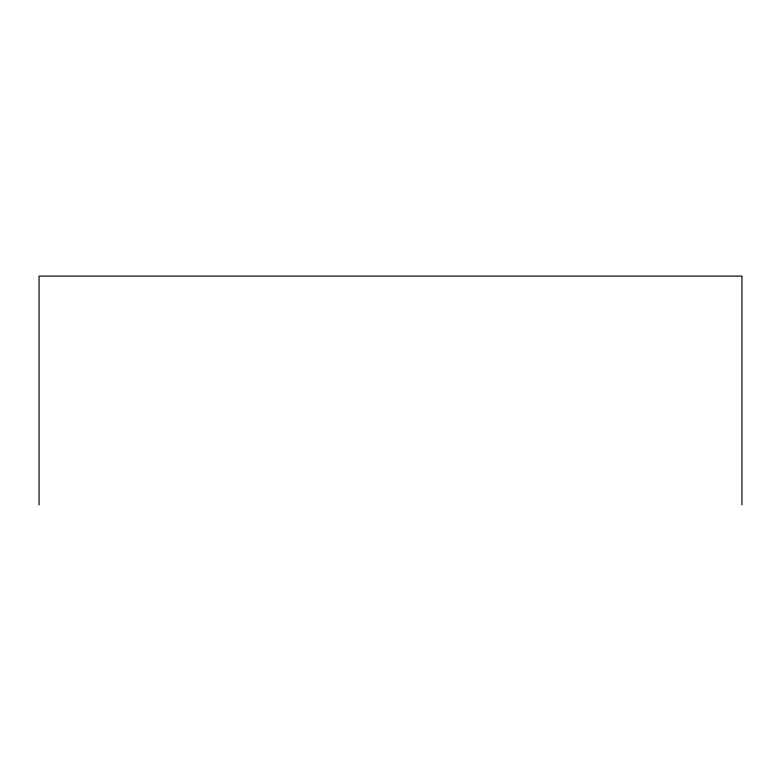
<?xml version="1.0" encoding="UTF-8"?>
<svg xmlns="http://www.w3.org/2000/svg" width="781" height="781" viewBox="0 0 781 781"><rect width="100%" height="100%" fill="white"/><g stroke="black" fill="none" stroke-linecap="round" stroke-linejoin="round"><path stroke-width="1.17" d="M741.95 504.897L741.95 276.103L39.05 276.103L39.05 504.897"/></g></svg>
